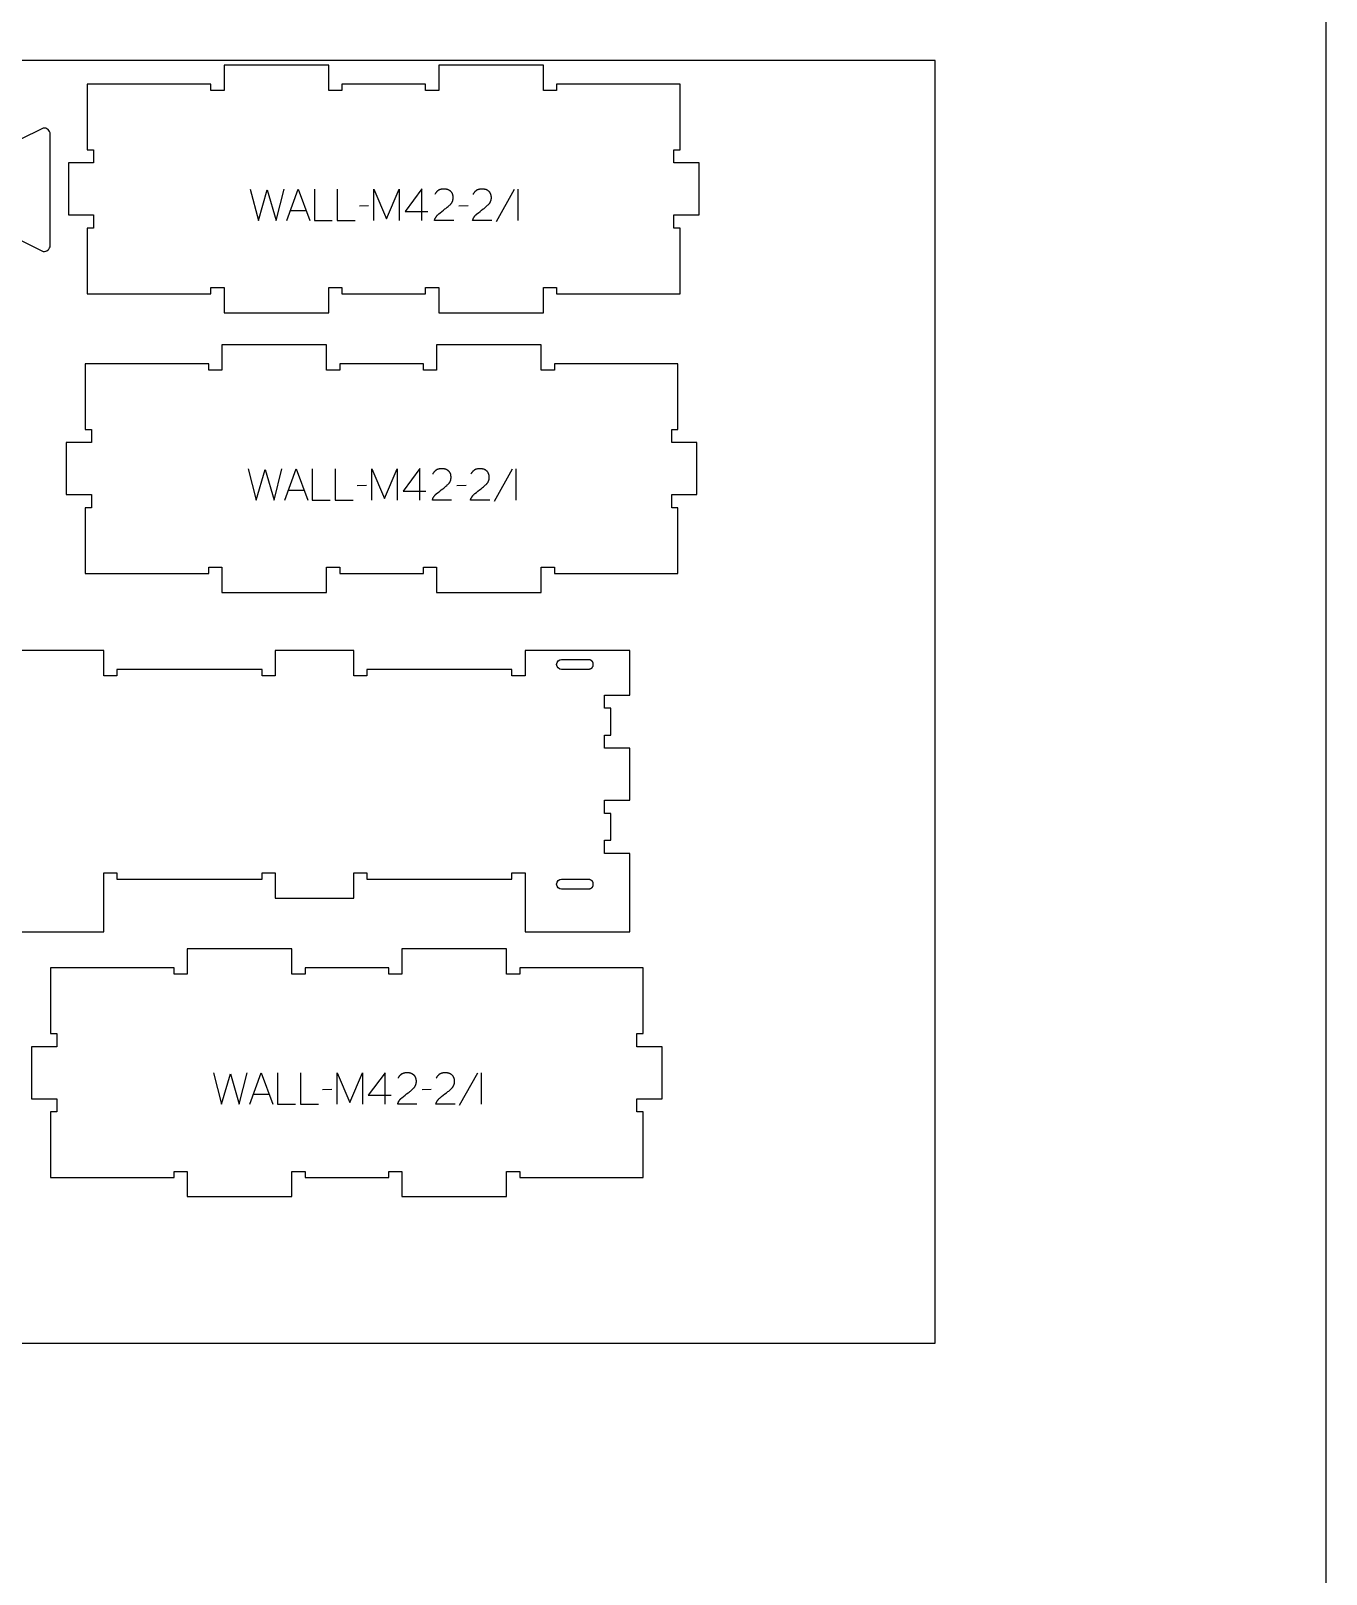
# Model space of a CAD drawing. Extents: x 0 to 4485, y 0 to 10771.
# Drawn here: x 1952 to 3183, y 2810 to 4278 of the extents above; entities that cross this region are included whole.
import ezdxf

# ---------------------------------------------------------------- set-up
doc = ezdxf.new("R2010")
doc.units = 0
for name, color, linetype in [('0_SHEET_SPRUCEPLY_2440X122', 1, 'CONTINUOUS'), ('1_ANYTOOL_1MMDEEP_LABELS_S', 2, 'CONTINUOUS'), ('3_ANYTOOL_CUTTHROUGH_INSID', 4, 'CONTINUOUS'), ('4_ANYTOOL_CUTTHROUGH_OUTSI', 5, 'CONTINUOUS'), ('DONOTCUT', 7, 'CONTINUOUS')]:
    doc.layers.add(name, color=color, linetype=linetype)

msp = doc.modelspace()

# ---------------------------------------------------------------- linework, layer by layer
at = {"layer": '0_SHEET_SPRUCEPLY_2440X122'}
msp.add_lwpolyline([(371.7, 4249.4), (371.7, 3029.4), (2811.7, 3029.4), (2811.7, 4249.4)], close=True, dxfattribs=at)
at = {"layer": '1_ANYTOOL_1MMDEEP_LABELS_S', "color": 2}
for points in [[(2160.6, 4127.1), (2168.4, 4097.1), (2176.8, 4126.2), (2185.3, 4097.1), (2192.8, 4127.1)], [(2195.4, 4097.1), (2206.2, 4127.1), (2217.3, 4097.1)], [(2221.6, 4127.1), (2221.6, 4097.1), (2238.7, 4097.1)], [(2243.4, 4127.1), (2243.4, 4097.1), (2260.5, 4097.1)], [(2278.3, 4097.1), (2278.3, 4127.1), (2290.3, 4098.8), (2302.3, 4127), (2302.3, 4097.1)], [(2323.8, 4097.1), (2323.9, 4127.2), (2307.9, 4105.8)], [(2354.1, 4097.2), (2335.8, 4097.2), (2335.9, 4097.7), (2336, 4097.9), (2336.1, 4098.1), (2336.2, 4098.3), (2336.2, 4098.6), (2336.3, 4098.8), (2336.4, 4099), (2336.5, 4099.2), (2336.6, 4099.4), (2336.7, 4099.6), (2336.9, 4099.8), (2337, 4100), (2337.1, 4100.2), (2337.2, 4100.4), (2337.3, 4100.6), (2337.5, 4100.8), (2337.6, 4101), (2337.7, 4101.2), (2337.9, 4101.4), (2338, 4101.5), (2338.2, 4101.7), (2338.3, 4101.9), (2338.5, 4102.1), (2338.6, 4102.2), (2338.8, 4102.4), (2338.9, 4102.6), (2339.1, 4102.7), (2339.3, 4102.9), (2339.5, 4103.1), (2339.8, 4103.4), (2341.3, 4104.6), (2342.8, 4105.8), (2344.3, 4106.9), (2345.8, 4108.1), (2346.6, 4108.6), (2347.3, 4109.2), (2348, 4109.8), (2348.7, 4110.4), (2349.4, 4111), (2350, 4111.6), (2350.6, 4112.2), (2351.2, 4112.8), (2351.4, 4112.9), (2351.5, 4113.1), (2351.7, 4113.3), (2351.8, 4113.4), (2351.9, 4113.6), (2352, 4113.8), (2352.2, 4113.9), (2352.3, 4114.1), (2352.4, 4114.3), (2352.5, 4114.4), (2352.6, 4114.6), (2352.7, 4114.8), (2352.8, 4115), (2352.8, 4115.2), (2352.9, 4115.4), (2353, 4115.6), (2353.1, 4115.7), (2353.1, 4115.9), (2353.2, 4116.1), (2353.3, 4116.3), (2353.3, 4116.5), (2353.4, 4116.7), (2353.4, 4117), (2353.4, 4117.2), (2353.5, 4117.4), (2353.5, 4117.6), (2353.5, 4117.8), (2353.6, 4118), (2353.6, 4118.2), (2353.6, 4118.5), (2353.6, 4118.7), (2353.6, 4118.9), (2353.6, 4119.2), (2353.6, 4119.4), (2353.6, 4119.6), (2353.6, 4119.9), (2353.5, 4120.1), (2353.5, 4120.4), (2353.5, 4120.6), (2353.4, 4120.8), (2353.4, 4121), (2353.3, 4121.2), (2353.3, 4121.5), (2353.2, 4121.7), (2353.2, 4121.9), (2353.1, 4122.1), (2353, 4122.3), (2353, 4122.5), (2352.9, 4122.6), (2352.8, 4122.8), (2352.7, 4123), (2352.6, 4123.2), (2352.5, 4123.4), (2352.4, 4123.5), (2352.3, 4123.7), (2352.2, 4123.9), (2352, 4124), (2351.9, 4124.2), (2351.8, 4124.3), (2351.7, 4124.5), (2351.5, 4124.6), (2351.4, 4124.8), (2351.2, 4124.9), (2351.1, 4125), (2350.9, 4125.2), (2350.7, 4125.3), (2350.6, 4125.4), (2350.4, 4125.5), (2350.2, 4125.6), (2350.1, 4125.8), (2349.9, 4125.9), (2349.7, 4126), (2349.5, 4126.1), (2349.4, 4126.1), (2349.2, 4126.2), (2349, 4126.3), (2348.8, 4126.4), (2348.6, 4126.5), (2348.4, 4126.5), (2348.2, 4126.6), (2348, 4126.7), (2347.8, 4126.7), (2347.6, 4126.8), (2347.4, 4126.8), (2347.2, 4126.9), (2347, 4126.9), (2346.7, 4127), (2346.5, 4127), (2346.3, 4127), (2346.1, 4127.1), (2345.9, 4127.1), (2345.6, 4127.1), (2345.4, 4127.1), (2345.2, 4127.1), (2344.7, 4127.1), (2344.3, 4127.1), (2344, 4127.1), (2343.6, 4127.1), (2343.3, 4127.1), (2342.9, 4127), (2342.6, 4127), (2342.3, 4126.9), (2341.9, 4126.8), (2341.6, 4126.7), (2341.5, 4126.7), (2341.3, 4126.6), (2341.2, 4126.6), (2341, 4126.5), (2340.9, 4126.5), (2340.7, 4126.4), (2340.6, 4126.4), (2340.4, 4126.3), (2340.3, 4126.2), (2340.1, 4126.2), (2340, 4126.1), (2339.9, 4126), (2339.7, 4125.9), (2339.6, 4125.9), (2339.5, 4125.8), (2339.3, 4125.7), (2339.2, 4125.6), (2339.1, 4125.5), (2339, 4125.4), (2338.8, 4125.3), (2338.7, 4125.2), (2338.6, 4125.1), (2338.5, 4125), (2338.4, 4124.9), (2338.2, 4124.8), (2338.1, 4124.7), (2338, 4124.6), (2337.9, 4124.5), (2337.8, 4124.4), (2337.7, 4124.3), (2337.6, 4124.1), (2337.5, 4124), (2337.3, 4123.8), (2337.1, 4123.5), (2336.9, 4123.2), (2336.7, 4122.9), (2336.5, 4122.7), (2336.4, 4122.4), (2336.2, 4122)], [(2390.4, 4097.2), (2372.1, 4097.2), (2372.2, 4097.7), (2372.3, 4097.9), (2372.4, 4098.1), (2372.5, 4098.3), (2372.5, 4098.6), (2372.6, 4098.8), (2372.7, 4099), (2372.8, 4099.2), (2372.9, 4099.4), (2373, 4099.6), (2373.2, 4099.8), (2373.3, 4100), (2373.4, 4100.2), (2373.5, 4100.4), (2373.6, 4100.6), (2373.8, 4100.8), (2373.9, 4101), (2374, 4101.2), (2374.2, 4101.4), (2374.3, 4101.5), (2374.5, 4101.7), (2374.6, 4101.9), (2374.8, 4102.1), (2374.9, 4102.2), (2375.1, 4102.4), (2375.2, 4102.6), (2375.4, 4102.7), (2375.6, 4102.9), (2375.8, 4103.1), (2376.1, 4103.4), (2377.6, 4104.6), (2379.1, 4105.8), (2380.6, 4106.9), (2382.1, 4108.1), (2382.9, 4108.6), (2383.6, 4109.2), (2384.3, 4109.8), (2385, 4110.4), (2385.7, 4111), (2386.3, 4111.6), (2386.9, 4112.2), (2387.5, 4112.8), (2387.7, 4112.9), (2387.8, 4113.1), (2388, 4113.3), (2388.1, 4113.4), (2388.2, 4113.6), (2388.3, 4113.8), (2388.5, 4113.9), (2388.6, 4114.1), (2388.7, 4114.3), (2388.8, 4114.4), (2388.9, 4114.6), (2389, 4114.8), (2389.1, 4115), (2389.1, 4115.2), (2389.2, 4115.4), (2389.3, 4115.6), (2389.4, 4115.7), (2389.4, 4115.9), (2389.5, 4116.1), (2389.6, 4116.3), (2389.6, 4116.5), (2389.7, 4116.7), (2389.7, 4117), (2389.7, 4117.2), (2389.8, 4117.4), (2389.8, 4117.6), (2389.8, 4117.8), (2389.9, 4118), (2389.9, 4118.2), (2389.9, 4118.5), (2389.9, 4118.7), (2389.9, 4118.9), (2389.9, 4119.2), (2389.9, 4119.4), (2389.9, 4119.6), (2389.9, 4119.9), (2389.8, 4120.1), (2389.8, 4120.4), (2389.8, 4120.6), (2389.7, 4120.8), (2389.7, 4121), (2389.6, 4121.2), (2389.6, 4121.5), (2389.5, 4121.7), (2389.5, 4121.9), (2389.4, 4122.1), (2389.3, 4122.3), (2389.3, 4122.5), (2389.2, 4122.6), (2389.1, 4122.8), (2389, 4123), (2388.9, 4123.2), (2388.8, 4123.4), (2388.7, 4123.5), (2388.6, 4123.7), (2388.5, 4123.9), (2388.3, 4124), (2388.2, 4124.2), (2388.1, 4124.3), (2388, 4124.5), (2387.8, 4124.6), (2387.7, 4124.8), (2387.5, 4124.9), (2387.4, 4125), (2387.2, 4125.2), (2387, 4125.3), (2386.9, 4125.4), (2386.7, 4125.5), (2386.5, 4125.6), (2386.4, 4125.8), (2386.2, 4125.9), (2386, 4126), (2385.8, 4126.1), (2385.7, 4126.1), (2385.5, 4126.2), (2385.3, 4126.3), (2385.1, 4126.4), (2384.9, 4126.5), (2384.7, 4126.5), (2384.5, 4126.6), (2384.3, 4126.7), (2384.1, 4126.7), (2383.9, 4126.8), (2383.7, 4126.8), (2383.5, 4126.9), (2383.3, 4126.9), (2383, 4127), (2382.8, 4127), (2382.6, 4127), (2382.4, 4127.1), (2382.2, 4127.1), (2381.9, 4127.1), (2381.7, 4127.1), (2381.5, 4127.1), (2381, 4127.1), (2380.6, 4127.1), (2380.3, 4127.1), (2379.9, 4127.1), (2379.6, 4127.1), (2379.2, 4127), (2378.9, 4127), (2378.6, 4126.9), (2378.2, 4126.8), (2377.9, 4126.7), (2377.8, 4126.7), (2377.6, 4126.6), (2377.5, 4126.6), (2377.3, 4126.5), (2377.2, 4126.5), (2377, 4126.4), (2376.9, 4126.4), (2376.7, 4126.3), (2376.6, 4126.2), (2376.4, 4126.2), (2376.3, 4126.1), (2376.2, 4126), (2376, 4125.9), (2375.9, 4125.9), (2375.8, 4125.8), (2375.6, 4125.7), (2375.5, 4125.6), (2375.4, 4125.5), (2375.3, 4125.4), (2375.1, 4125.3), (2375, 4125.2), (2374.9, 4125.1), (2374.8, 4125), (2374.7, 4124.9), (2374.5, 4124.8), (2374.4, 4124.7), (2374.3, 4124.6), (2374.2, 4124.5), (2374.1, 4124.4), (2374, 4124.3), (2373.9, 4124.1), (2373.8, 4124), (2373.6, 4123.8), (2373.4, 4123.5), (2373.2, 4123.2), (2373, 4122.9), (2372.8, 4122.7), (2372.7, 4122.4), (2372.5, 4122)], [(2411.6, 4126.7), (2394.4, 4095.9)], [(2415.1, 4127.1), (2415.1, 4097.1)], [(2273.1, 4111), (2264.4, 4110.9)], [(2367.8, 4111), (2359, 4110.9)], [(2198.8, 4106.7), (2213.7, 4106.7)], [(2307.9, 4105.8), (2329.6, 4105.8)], [(2158.6, 3861.1), (2166.4, 3831.1), (2174.8, 3860.2), (2183.3, 3831.1), (2190.8, 3861.1)], [(2193.4, 3831.1), (2204.2, 3861.1), (2215.3, 3831.1)], [(2219.6, 3861.1), (2219.6, 3831.1), (2236.7, 3831.1)], [(2241.4, 3861.1), (2241.4, 3831.1), (2258.5, 3831.1)], [(2276.3, 3831.1), (2276.3, 3861.1), (2288.3, 3832.8), (2300.3, 3861), (2300.3, 3831.1)], [(2321.8, 3831.1), (2321.9, 3861.2), (2305.9, 3839.8)], [(2352.1, 3831.2), (2333.8, 3831.2), (2333.9, 3831.7), (2334, 3831.9), (2334.1, 3832.1), (2334.2, 3832.3), (2334.2, 3832.6), (2334.3, 3832.8), (2334.4, 3833), (2334.5, 3833.2), (2334.6, 3833.4), (2334.7, 3833.6), (2334.9, 3833.8), (2335, 3834), (2335.1, 3834.2), (2335.2, 3834.4), (2335.3, 3834.6), (2335.5, 3834.8), (2335.6, 3835), (2335.7, 3835.2), (2335.9, 3835.4), (2336, 3835.5), (2336.2, 3835.7), (2336.3, 3835.9), (2336.5, 3836.1), (2336.6, 3836.2), (2336.8, 3836.4), (2336.9, 3836.6), (2337.1, 3836.7), (2337.3, 3836.9), (2337.5, 3837.1), (2337.8, 3837.4), (2339.3, 3838.6), (2340.8, 3839.8), (2342.3, 3840.9), (2343.8, 3842.1), (2344.6, 3842.6), (2345.3, 3843.2), (2346, 3843.8), (2346.7, 3844.4), (2347.4, 3845), (2348, 3845.6), (2348.6, 3846.2), (2349.2, 3846.8), (2349.4, 3846.9), (2349.5, 3847.1), (2349.7, 3847.3), (2349.8, 3847.4), (2349.9, 3847.6), (2350, 3847.8), (2350.2, 3847.9), (2350.3, 3848.1), (2350.4, 3848.3), (2350.5, 3848.4), (2350.6, 3848.6), (2350.7, 3848.8), (2350.8, 3849), (2350.8, 3849.2), (2350.9, 3849.4), (2351, 3849.6), (2351.1, 3849.7), (2351.1, 3849.9), (2351.2, 3850.1), (2351.3, 3850.3), (2351.3, 3850.5), (2351.4, 3850.7), (2351.4, 3851), (2351.4, 3851.2), (2351.5, 3851.4), (2351.5, 3851.6), (2351.5, 3851.8), (2351.6, 3852), (2351.6, 3852.2), (2351.6, 3852.5), (2351.6, 3852.7), (2351.6, 3852.9), (2351.6, 3853.2), (2351.6, 3853.4), (2351.6, 3853.6), (2351.6, 3853.9), (2351.5, 3854.1), (2351.5, 3854.4), (2351.5, 3854.6), (2351.4, 3854.8), (2351.4, 3855), (2351.3, 3855.2), (2351.3, 3855.5), (2351.2, 3855.7), (2351.2, 3855.9), (2351.1, 3856.1), (2351, 3856.3), (2351, 3856.5), (2350.9, 3856.6), (2350.8, 3856.8), (2350.7, 3857), (2350.6, 3857.2), (2350.5, 3857.4), (2350.4, 3857.5), (2350.3, 3857.7), (2350.2, 3857.9), (2350, 3858), (2349.9, 3858.2), (2349.8, 3858.3), (2349.7, 3858.5), (2349.5, 3858.6), (2349.4, 3858.8), (2349.2, 3858.9), (2349.1, 3859), (2348.9, 3859.2), (2348.7, 3859.3), (2348.6, 3859.4), (2348.4, 3859.5), (2348.2, 3859.6), (2348.1, 3859.8), (2347.9, 3859.9), (2347.7, 3860), (2347.5, 3860.1), (2347.4, 3860.1), (2347.2, 3860.2), (2347, 3860.3), (2346.8, 3860.4), (2346.6, 3860.5), (2346.4, 3860.5), (2346.2, 3860.6), (2346, 3860.7), (2345.8, 3860.7), (2345.6, 3860.8), (2345.4, 3860.8), (2345.2, 3860.9), (2345, 3860.9), (2344.7, 3861), (2344.5, 3861), (2344.3, 3861), (2344.1, 3861.1), (2343.9, 3861.1), (2343.6, 3861.1), (2343.4, 3861.1), (2343.2, 3861.1), (2342.7, 3861.1), (2342.3, 3861.1), (2342, 3861.1), (2341.6, 3861.1), (2341.3, 3861.1), (2340.9, 3861), (2340.6, 3861), (2340.3, 3860.9), (2339.9, 3860.8), (2339.6, 3860.7), (2339.5, 3860.7), (2339.3, 3860.6), (2339.2, 3860.6), (2339, 3860.5), (2338.9, 3860.5), (2338.7, 3860.4), (2338.6, 3860.4), (2338.4, 3860.3), (2338.3, 3860.2), (2338.1, 3860.2), (2338, 3860.1), (2337.9, 3860), (2337.7, 3859.9), (2337.6, 3859.9), (2337.5, 3859.8), (2337.3, 3859.7), (2337.2, 3859.6), (2337.1, 3859.5), (2337, 3859.4), (2336.8, 3859.3), (2336.7, 3859.2), (2336.6, 3859.1), (2336.5, 3859), (2336.4, 3858.9), (2336.2, 3858.8), (2336.1, 3858.7), (2336, 3858.6), (2335.9, 3858.5), (2335.8, 3858.4), (2335.7, 3858.3), (2335.6, 3858.1), (2335.5, 3858), (2335.3, 3857.8), (2335.1, 3857.5), (2334.9, 3857.2), (2334.7, 3856.9), (2334.5, 3856.7), (2334.4, 3856.4), (2334.2, 3856)], [(2388.4, 3831.2), (2370.1, 3831.2), (2370.2, 3831.7), (2370.3, 3831.9), (2370.4, 3832.1), (2370.5, 3832.3), (2370.5, 3832.6), (2370.6, 3832.8), (2370.7, 3833), (2370.8, 3833.2), (2370.9, 3833.4), (2371, 3833.6), (2371.2, 3833.8), (2371.3, 3834), (2371.4, 3834.2), (2371.5, 3834.4), (2371.6, 3834.6), (2371.8, 3834.8), (2371.9, 3835), (2372, 3835.2), (2372.2, 3835.4), (2372.3, 3835.5), (2372.5, 3835.7), (2372.6, 3835.9), (2372.8, 3836.1), (2372.9, 3836.2), (2373.1, 3836.4), (2373.2, 3836.6), (2373.4, 3836.7), (2373.6, 3836.9), (2373.8, 3837.1), (2374.1, 3837.4), (2375.6, 3838.6), (2377.1, 3839.8), (2378.6, 3840.9), (2380.1, 3842.1), (2380.9, 3842.6), (2381.6, 3843.2), (2382.3, 3843.8), (2383, 3844.4), (2383.7, 3845), (2384.3, 3845.6), (2384.9, 3846.2), (2385.5, 3846.8), (2385.7, 3846.9), (2385.8, 3847.1), (2386, 3847.3), (2386.1, 3847.4), (2386.2, 3847.6), (2386.3, 3847.8), (2386.5, 3847.9), (2386.6, 3848.1), (2386.7, 3848.3), (2386.8, 3848.4), (2386.9, 3848.6), (2387, 3848.8), (2387.1, 3849), (2387.1, 3849.2), (2387.2, 3849.4), (2387.3, 3849.6), (2387.4, 3849.7), (2387.4, 3849.9), (2387.5, 3850.1), (2387.6, 3850.3), (2387.6, 3850.5), (2387.7, 3850.7), (2387.7, 3851), (2387.7, 3851.2), (2387.8, 3851.4), (2387.8, 3851.6), (2387.8, 3851.8), (2387.9, 3852), (2387.9, 3852.2), (2387.9, 3852.5), (2387.9, 3852.7), (2387.9, 3852.9), (2387.9, 3853.2), (2387.9, 3853.4), (2387.9, 3853.6), (2387.9, 3853.9), (2387.8, 3854.1), (2387.8, 3854.4), (2387.8, 3854.6), (2387.7, 3854.8), (2387.7, 3855), (2387.6, 3855.2), (2387.6, 3855.5), (2387.5, 3855.7), (2387.5, 3855.9), (2387.4, 3856.1), (2387.3, 3856.3), (2387.3, 3856.5), (2387.2, 3856.6), (2387.1, 3856.8), (2387, 3857), (2386.9, 3857.2), (2386.8, 3857.4), (2386.7, 3857.5), (2386.6, 3857.7), (2386.5, 3857.9), (2386.3, 3858), (2386.2, 3858.2), (2386.1, 3858.3), (2386, 3858.5), (2385.8, 3858.6), (2385.7, 3858.8), (2385.5, 3858.9), (2385.4, 3859), (2385.2, 3859.2), (2385, 3859.3), (2384.9, 3859.4), (2384.7, 3859.5), (2384.5, 3859.6), (2384.4, 3859.8), (2384.2, 3859.9), (2384, 3860), (2383.8, 3860.1), (2383.7, 3860.1), (2383.5, 3860.2), (2383.3, 3860.3), (2383.1, 3860.4), (2382.9, 3860.5), (2382.7, 3860.5), (2382.5, 3860.6), (2382.3, 3860.7), (2382.1, 3860.7), (2381.9, 3860.8), (2381.7, 3860.8), (2381.5, 3860.9), (2381.3, 3860.9), (2381, 3861), (2380.8, 3861), (2380.6, 3861), (2380.4, 3861.1), (2380.2, 3861.1), (2379.9, 3861.1), (2379.7, 3861.1), (2379.5, 3861.1), (2379, 3861.1), (2378.6, 3861.1), (2378.3, 3861.1), (2377.9, 3861.1), (2377.6, 3861.1), (2377.2, 3861), (2376.9, 3861), (2376.6, 3860.9), (2376.2, 3860.8), (2375.9, 3860.7), (2375.8, 3860.7), (2375.6, 3860.6), (2375.5, 3860.6), (2375.3, 3860.5), (2375.2, 3860.5), (2375, 3860.4), (2374.9, 3860.4), (2374.7, 3860.3), (2374.6, 3860.2), (2374.4, 3860.2), (2374.3, 3860.1), (2374.2, 3860), (2374, 3859.9), (2373.9, 3859.9), (2373.8, 3859.8), (2373.6, 3859.7), (2373.5, 3859.6), (2373.4, 3859.5), (2373.3, 3859.4), (2373.1, 3859.3), (2373, 3859.2), (2372.9, 3859.1), (2372.8, 3859), (2372.7, 3858.9), (2372.5, 3858.8), (2372.4, 3858.7), (2372.3, 3858.6), (2372.2, 3858.5), (2372.1, 3858.4), (2372, 3858.3), (2371.9, 3858.1), (2371.8, 3858), (2371.6, 3857.8), (2371.4, 3857.5), (2371.2, 3857.2), (2371, 3856.9), (2370.8, 3856.7), (2370.7, 3856.4), (2370.5, 3856)], [(2409.6, 3860.7), (2392.4, 3829.9)], [(2413.1, 3861.1), (2413.1, 3831.1)], [(2196.8, 3840.7), (2211.7, 3840.7)], [(2271.1, 3845), (2262.4, 3844.9)], [(2305.9, 3839.8), (2327.6, 3839.8)], [(2365.8, 3845), (2357, 3844.9)], [(2125.6, 3286.6), (2133.4, 3256.6), (2141.8, 3285.7), (2150.3, 3256.6), (2157.8, 3286.6)], [(2160.4, 3256.6), (2171.2, 3286.6), (2182.3, 3256.6)], [(2186.6, 3286.6), (2186.6, 3256.6), (2203.7, 3256.6)], [(2208.4, 3286.6), (2208.4, 3256.6), (2225.5, 3256.6)], [(2243.3, 3256.6), (2243.3, 3286.6), (2255.3, 3258.2), (2267.3, 3286.5), (2267.3, 3256.6)], [(2288.8, 3256.6), (2288.9, 3286.6), (2272.9, 3265.2)], [(2319.1, 3256.6), (2300.8, 3256.7), (2300.9, 3257.1), (2301, 3257.4), (2301.1, 3257.6), (2301.2, 3257.8), (2301.2, 3258), (2301.3, 3258.2), (2301.4, 3258.4), (2301.5, 3258.7), (2301.6, 3258.9), (2301.7, 3259.1), (2301.9, 3259.3), (2302, 3259.5), (2302.1, 3259.7), (2302.2, 3259.9), (2302.3, 3260.1), (2302.5, 3260.2), (2302.6, 3260.4), (2302.7, 3260.6), (2302.9, 3260.8), (2303, 3261), (2303.2, 3261.2), (2303.3, 3261.3), (2303.5, 3261.5), (2303.6, 3261.7), (2303.8, 3261.9), (2303.9, 3262), (2304.1, 3262.2), (2304.3, 3262.4), (2304.5, 3262.5), (2304.8, 3262.8), (2306.3, 3264), (2307.8, 3265.2), (2309.3, 3266.4), (2310.8, 3267.5), (2311.6, 3268.1), (2312.3, 3268.6), (2313, 3269.2), (2313.7, 3269.8), (2314.4, 3270.4), (2315, 3271), (2315.6, 3271.6), (2316.2, 3272.2), (2316.4, 3272.4), (2316.5, 3272.5), (2316.7, 3272.7), (2316.8, 3272.9), (2316.9, 3273), (2317, 3273.2), (2317.2, 3273.4), (2317.3, 3273.5), (2317.4, 3273.7), (2317.5, 3273.9), (2317.6, 3274.1), (2317.7, 3274.3), (2317.8, 3274.4), (2317.8, 3274.6), (2317.9, 3274.8), (2318, 3275), (2318.1, 3275.2), (2318.1, 3275.4), (2318.2, 3275.6), (2318.3, 3275.8), (2318.3, 3276), (2318.4, 3276.2), (2318.4, 3276.4), (2318.4, 3276.6), (2318.5, 3276.8), (2318.5, 3277), (2318.5, 3277.3), (2318.6, 3277.5), (2318.6, 3277.7), (2318.6, 3277.9), (2318.6, 3278.1), (2318.6, 3278.4), (2318.6, 3278.6), (2318.6, 3278.9), (2318.6, 3279.1), (2318.6, 3279.3), (2318.5, 3279.6), (2318.5, 3279.8), (2318.5, 3280), (2318.4, 3280.3), (2318.4, 3280.5), (2318.3, 3280.7), (2318.3, 3280.9), (2318.2, 3281.1), (2318.2, 3281.3), (2318.1, 3281.5), (2318, 3281.7), (2318, 3281.9), (2317.9, 3282.1), (2317.8, 3282.3), (2317.7, 3282.5), (2317.6, 3282.6), (2317.5, 3282.8), (2317.4, 3283), (2317.3, 3283.2), (2317.2, 3283.3), (2317, 3283.5), (2316.9, 3283.6), (2316.8, 3283.8), (2316.7, 3283.9), (2316.5, 3284.1), (2316.4, 3284.2), (2316.2, 3284.4), (2316.1, 3284.5), (2315.9, 3284.6), (2315.7, 3284.7), (2315.6, 3284.9), (2315.4, 3285), (2315.2, 3285.1), (2315.1, 3285.2), (2314.9, 3285.3), (2314.7, 3285.4), (2314.5, 3285.5), (2314.4, 3285.6), (2314.2, 3285.7), (2314, 3285.8), (2313.8, 3285.9), (2313.6, 3285.9), (2313.4, 3286), (2313.2, 3286.1), (2313, 3286.1), (2312.8, 3286.2), (2312.6, 3286.2), (2312.4, 3286.3), (2312.2, 3286.3), (2312, 3286.4), (2311.7, 3286.4), (2311.5, 3286.5), (2311.3, 3286.5), (2311.1, 3286.5), (2310.9, 3286.5), (2310.6, 3286.6), (2310.4, 3286.6), (2310.2, 3286.6), (2309.7, 3286.6), (2309.3, 3286.6), (2309, 3286.6), (2308.6, 3286.5), (2308.3, 3286.5), (2307.9, 3286.5), (2307.6, 3286.4), (2307.3, 3286.3), (2306.9, 3286.3), (2306.6, 3286.2), (2306.5, 3286.1), (2306.3, 3286.1), (2306.2, 3286), (2306, 3286), (2305.9, 3285.9), (2305.7, 3285.9), (2305.6, 3285.8), (2305.4, 3285.7), (2305.3, 3285.7), (2305.1, 3285.6), (2305, 3285.5), (2304.9, 3285.5), (2304.7, 3285.4), (2304.6, 3285.3), (2304.5, 3285.2), (2304.3, 3285.2), (2304.2, 3285.1), (2304.1, 3285), (2304, 3284.9), (2303.8, 3284.8), (2303.7, 3284.7), (2303.6, 3284.6), (2303.5, 3284.5), (2303.4, 3284.4), (2303.2, 3284.3), (2303.1, 3284.2), (2303, 3284.1), (2302.9, 3284), (2302.8, 3283.8), (2302.7, 3283.7), (2302.6, 3283.6), (2302.5, 3283.5), (2302.3, 3283.2), (2302.1, 3283), (2301.9, 3282.7), (2301.7, 3282.4), (2301.5, 3282.1), (2301.4, 3281.8), (2301.2, 3281.5)], [(2355.4, 3256.6), (2337.1, 3256.7), (2337.2, 3257.1), (2337.3, 3257.4), (2337.4, 3257.6), (2337.5, 3257.8), (2337.5, 3258), (2337.6, 3258.2), (2337.7, 3258.4), (2337.8, 3258.7), (2337.9, 3258.9), (2338, 3259.1), (2338.2, 3259.3), (2338.3, 3259.5), (2338.4, 3259.7), (2338.5, 3259.9), (2338.6, 3260.1), (2338.8, 3260.2), (2338.9, 3260.4), (2339, 3260.6), (2339.2, 3260.8), (2339.3, 3261), (2339.5, 3261.2), (2339.6, 3261.3), (2339.8, 3261.5), (2339.9, 3261.7), (2340.1, 3261.9), (2340.2, 3262), (2340.4, 3262.2), (2340.6, 3262.4), (2340.8, 3262.5), (2341.1, 3262.8), (2342.6, 3264), (2344.1, 3265.2), (2345.6, 3266.4), (2347.1, 3267.5), (2347.9, 3268.1), (2348.6, 3268.6), (2349.3, 3269.2), (2350, 3269.8), (2350.7, 3270.4), (2351.3, 3271), (2351.9, 3271.6), (2352.5, 3272.2), (2352.7, 3272.4), (2352.8, 3272.5), (2353, 3272.7), (2353.1, 3272.9), (2353.2, 3273), (2353.3, 3273.2), (2353.5, 3273.4), (2353.6, 3273.5), (2353.7, 3273.7), (2353.8, 3273.9), (2353.9, 3274.1), (2354, 3274.3), (2354.1, 3274.4), (2354.1, 3274.6), (2354.2, 3274.8), (2354.3, 3275), (2354.4, 3275.2), (2354.4, 3275.4), (2354.5, 3275.6), (2354.6, 3275.8), (2354.6, 3276), (2354.7, 3276.2), (2354.7, 3276.4), (2354.7, 3276.6), (2354.8, 3276.8), (2354.8, 3277), (2354.8, 3277.3), (2354.9, 3277.5), (2354.9, 3277.7), (2354.9, 3277.9), (2354.9, 3278.1), (2354.9, 3278.4), (2354.9, 3278.6), (2354.9, 3278.9), (2354.9, 3279.1), (2354.9, 3279.3), (2354.8, 3279.6), (2354.8, 3279.8), (2354.8, 3280), (2354.7, 3280.3), (2354.7, 3280.5), (2354.6, 3280.7), (2354.6, 3280.9), (2354.5, 3281.1), (2354.5, 3281.3), (2354.4, 3281.5), (2354.3, 3281.7), (2354.3, 3281.9), (2354.2, 3282.1), (2354.1, 3282.3), (2354, 3282.5), (2353.9, 3282.6), (2353.8, 3282.8), (2353.7, 3283), (2353.6, 3283.2), (2353.5, 3283.3), (2353.3, 3283.5), (2353.2, 3283.6), (2353.1, 3283.8), (2353, 3283.9), (2352.8, 3284.1), (2352.7, 3284.2), (2352.5, 3284.4), (2352.4, 3284.5), (2352.2, 3284.6), (2352, 3284.7), (2351.9, 3284.9), (2351.7, 3285), (2351.5, 3285.1), (2351.4, 3285.2), (2351.2, 3285.3), (2351, 3285.4), (2350.8, 3285.5), (2350.7, 3285.6), (2350.5, 3285.7), (2350.3, 3285.8), (2350.1, 3285.9), (2349.9, 3285.9), (2349.7, 3286), (2349.5, 3286.1), (2349.3, 3286.1), (2349.1, 3286.2), (2348.9, 3286.2), (2348.7, 3286.3), (2348.5, 3286.3), (2348.3, 3286.4), (2348, 3286.4), (2347.8, 3286.5), (2347.6, 3286.5), (2347.4, 3286.5), (2347.2, 3286.5), (2346.9, 3286.6), (2346.7, 3286.6), (2346.5, 3286.6), (2346, 3286.6), (2345.6, 3286.6), (2345.3, 3286.6), (2344.9, 3286.5), (2344.6, 3286.5), (2344.2, 3286.5), (2343.9, 3286.4), (2343.6, 3286.3), (2343.2, 3286.3), (2342.9, 3286.2), (2342.8, 3286.1), (2342.6, 3286.1), (2342.5, 3286), (2342.3, 3286), (2342.2, 3285.9), (2342, 3285.9), (2341.9, 3285.8), (2341.7, 3285.7), (2341.6, 3285.7), (2341.4, 3285.6), (2341.3, 3285.5), (2341.2, 3285.5), (2341, 3285.4), (2340.9, 3285.3), (2340.8, 3285.2), (2340.6, 3285.2), (2340.5, 3285.1), (2340.4, 3285), (2340.3, 3284.9), (2340.1, 3284.8), (2340, 3284.7), (2339.9, 3284.6), (2339.8, 3284.5), (2339.7, 3284.4), (2339.5, 3284.3), (2339.4, 3284.2), (2339.3, 3284.1), (2339.2, 3284), (2339.1, 3283.8), (2339, 3283.7), (2338.9, 3283.6), (2338.8, 3283.5), (2338.6, 3283.2), (2338.4, 3283), (2338.2, 3282.7), (2338, 3282.4), (2337.8, 3282.1), (2337.7, 3281.8), (2337.5, 3281.5)], [(2376.6, 3286.1), (2359.4, 3255.3)], [(2380.1, 3286.6), (2380.1, 3256.6)], [(2163.8, 3266.1), (2178.7, 3266.1)], [(2238.1, 3270.5), (2229.4, 3270.4)], [(2272.9, 3265.2), (2294.6, 3265.2)], [(2332.8, 3270.5), (2324, 3270.4)]]:
    msp.add_lwpolyline(points, dxfattribs=at)
at = {"layer": '3_ANYTOOL_CUTTHROUGH_INSID', "color": 4}
for points in [[(2456.7, 3679.7), (2482.4, 3679.7), (2482.5, 3679.7), (2482.6, 3679.7), (2482.7, 3679.7), (2482.8, 3679.7), (2482.9, 3679.6), (2483, 3679.6), (2483.1, 3679.6), (2483.2, 3679.6), (2483.3, 3679.6), (2483.4, 3679.5), (2483.5, 3679.5), (2483.6, 3679.5), (2483.7, 3679.4), (2483.8, 3679.4), (2483.9, 3679.4), (2484, 3679.3), (2484.1, 3679.3), (2484.2, 3679.2), (2484.3, 3679.2), (2484.4, 3679.1), (2484.5, 3679.1), (2484.5, 3679), (2484.6, 3678.9), (2484.7, 3678.9), (2484.8, 3678.8), (2484.9, 3678.7), (2485, 3678.6), (2485, 3678.6), (2485.1, 3678.5), (2485.2, 3678.4), (2485.3, 3678.3), (2485.3, 3678.2), (2485.4, 3678.1), (2485.5, 3678.1), (2485.6, 3678), (2485.6, 3677.9), (2485.7, 3677.8), (2485.7, 3677.7), (2485.8, 3677.6), (2485.8, 3677.5), (2485.9, 3677.4), (2485.9, 3677.3), (2486, 3677.2), (2486, 3677.1), (2486.1, 3677), (2486.1, 3676.9), (2486.2, 3676.7), (2486.2, 3676.6), (2486.2, 3676.5), (2486.3, 3676.4), (2486.3, 3676.3), (2486.3, 3676.2), (2486.3, 3676.1), (2486.4, 3676), (2486.4, 3675.9), (2486.4, 3675.8), (2486.4, 3675.7), (2486.4, 3675.6), (2486.4, 3675.5), (2486.4, 3675.3), (2486.4, 3675.2), (2486.4, 3675.1), (2486.5, 3675), (2486.5, 3674.9), (2486.5, 3674.8), (2486.4, 3674.7), (2486.4, 3674.6), (2486.4, 3674.5), (2486.4, 3674.4), (2486.4, 3674.3), (2486.4, 3674.2), (2486.4, 3674.1), (2486.4, 3674), (2486.4, 3673.9), (2486.3, 3673.7), (2486.3, 3673.6), (2486.3, 3673.5), (2486.3, 3673.4), (2486.2, 3673.3), (2486.2, 3673.2), (2486.2, 3673.1), (2486.1, 3673), (2486.1, 3672.9), (2486, 3672.8), (2486, 3672.7), (2485.9, 3672.6), (2485.9, 3672.5), (2485.8, 3672.4), (2485.8, 3672.3), (2485.7, 3672.2), (2485.7, 3672.1), (2485.6, 3672), (2485.6, 3671.9), (2485.5, 3671.8), (2485.4, 3671.7), (2485.3, 3671.6), (2485.3, 3671.5), (2485.2, 3671.4), (2485.1, 3671.4), (2485, 3671.3), (2485, 3671.2), (2484.9, 3671.1), (2484.8, 3671.1), (2484.7, 3671), (2484.6, 3670.9), (2484.5, 3670.9), (2484.5, 3670.8), (2484.4, 3670.7), (2484.3, 3670.7), (2484.2, 3670.6), (2484.1, 3670.6), (2484, 3670.5), (2483.9, 3670.5), (2483.8, 3670.4), (2483.7, 3670.4), (2483.6, 3670.4), (2483.5, 3670.3), (2483.4, 3670.3), (2483.3, 3670.3), (2483.2, 3670.3), (2483.1, 3670.2), (2483, 3670.2), (2482.9, 3670.2), (2482.8, 3670.2), (2482.7, 3670.2), (2482.6, 3670.2), (2482.5, 3670.2), (2482.4, 3670.2), (2456.7, 3670.2, -1)], [(2456.7, 3461.2, -1), (2456.7, 3470.7), (2482.4, 3470.7), (2482.5, 3470.7), (2482.6, 3470.7), (2482.7, 3470.7), (2482.8, 3470.7), (2482.9, 3470.6), (2483, 3470.6), (2483.1, 3470.6), (2483.2, 3470.6), (2483.3, 3470.6), (2483.4, 3470.5), (2483.5, 3470.5), (2483.6, 3470.5), (2483.7, 3470.4), (2483.8, 3470.4), (2483.9, 3470.4), (2484, 3470.3), (2484.1, 3470.3), (2484.2, 3470.2), (2484.3, 3470.2), (2484.4, 3470.1), (2484.5, 3470.1), (2484.5, 3470), (2484.6, 3469.9), (2484.7, 3469.9), (2484.8, 3469.8), (2484.9, 3469.7), (2485, 3469.6), (2485, 3469.6), (2485.1, 3469.5), (2485.2, 3469.4), (2485.3, 3469.3), (2485.3, 3469.2), (2485.4, 3469.1), (2485.5, 3469.1), (2485.6, 3469), (2485.6, 3468.9), (2485.7, 3468.8), (2485.7, 3468.7), (2485.8, 3468.6), (2485.8, 3468.5), (2485.9, 3468.4), (2485.9, 3468.3), (2486, 3468.2), (2486, 3468.1), (2486.1, 3468), (2486.1, 3467.9), (2486.2, 3467.7), (2486.2, 3467.6), (2486.2, 3467.5), (2486.3, 3467.4), (2486.3, 3467.3), (2486.3, 3467.2), (2486.3, 3467.1), (2486.4, 3467), (2486.4, 3466.9), (2486.4, 3466.8), (2486.4, 3466.7), (2486.4, 3466.6), (2486.4, 3466.5), (2486.4, 3466.3), (2486.4, 3466.2), (2486.4, 3466.1), (2486.5, 3466), (2486.5, 3465.9), (2486.5, 3465.8), (2486.4, 3465.7), (2486.4, 3465.6), (2486.4, 3465.5), (2486.4, 3465.4), (2486.4, 3465.3), (2486.4, 3465.2), (2486.4, 3465.1), (2486.4, 3465), (2486.4, 3464.9), (2486.3, 3464.7), (2486.3, 3464.6), (2486.3, 3464.5), (2486.3, 3464.4), (2486.2, 3464.3), (2486.2, 3464.2), (2486.2, 3464.1), (2486.1, 3464), (2486.1, 3463.9), (2486, 3463.8), (2486, 3463.7), (2485.9, 3463.6), (2485.9, 3463.5), (2485.8, 3463.4), (2485.8, 3463.3), (2485.7, 3463.2), (2485.7, 3463.1), (2485.6, 3463), (2485.6, 3462.9), (2485.5, 3462.8), (2485.4, 3462.7), (2485.3, 3462.6), (2485.3, 3462.5), (2485.2, 3462.4), (2485.1, 3462.4), (2485, 3462.3), (2485, 3462.2), (2484.9, 3462.1), (2484.8, 3462.1), (2484.7, 3462), (2484.6, 3461.9), (2484.5, 3461.9), (2484.5, 3461.8), (2484.4, 3461.7), (2484.3, 3461.7), (2484.2, 3461.6), (2484.1, 3461.6), (2484, 3461.5), (2483.9, 3461.5), (2483.8, 3461.4), (2483.7, 3461.4), (2483.6, 3461.4), (2483.5, 3461.3), (2483.4, 3461.3), (2483.3, 3461.3), (2483.2, 3461.3), (2483.1, 3461.2), (2483, 3461.2), (2482.9, 3461.2), (2482.8, 3461.2), (2482.7, 3461.2), (2482.6, 3461.2), (2482.5, 3461.2), (2482.4, 3461.2)]]:
    msp.add_lwpolyline(points, format="xyb", close=True, dxfattribs=at)
at = {"layer": '4_ANYTOOL_CUTTHROUGH_OUTSI', "color": 5}
for points in [[(2135.8, 4009.4), (2235.3, 4009.4), (2235.3, 4033.4), (2247.8, 4033.4), (2247.8, 4027.4), (2327.3, 4027.4), (2327.3, 4033.4), (2339.8, 4033.4), (2339.8, 4009.4), (2439.3, 4009.4), (2439.3, 4033.4), (2451.8, 4033.4), (2451.8, 4027.4), (2569.3, 4027.4), (2569.3, 4089.9), (2563.3, 4089.9), (2563.3, 4102.4), (2587.3, 4102.4), (2587.3, 4151.9), (2563.3, 4151.9), (2563.3, 4164.4), (2569.3, 4164.4), (2569.3, 4226.9), (2451.8, 4226.9), (2451.8, 4220.9), (2439.3, 4220.9), (2439.3, 4244.9), (2339.8, 4244.9), (2339.8, 4220.9), (2327.3, 4220.9), (2327.3, 4226.9), (2247.8, 4226.9), (2247.8, 4220.9), (2235.3, 4220.9), (2235.3, 4244.9), (2135.8, 4244.9), (2135.8, 4220.9), (2123.3, 4220.9), (2123.3, 4226.9), (2005.8, 4226.9), (2005.8, 4164.4), (2011.8, 4164.4), (2011.8, 4151.9), (1987.8, 4151.9), (1987.8, 4102.4), (2011.8, 4102.4), (2011.8, 4089.9), (2005.8, 4089.9), (2005.8, 4027.4), (2123.3, 4027.4), (2123.3, 4033.4), (2135.8, 4033.4)], [(2133.8, 3743.4), (2233.3, 3743.4), (2233.3, 3767.4), (2245.8, 3767.4), (2245.8, 3761.4), (2325.3, 3761.4), (2325.3, 3767.4), (2337.8, 3767.4), (2337.8, 3743.4), (2437.3, 3743.4), (2437.3, 3767.4), (2449.8, 3767.4), (2449.8, 3761.4), (2567.3, 3761.4), (2567.3, 3823.9), (2561.3, 3823.9), (2561.3, 3836.4), (2585.3, 3836.4), (2585.3, 3885.9), (2561.3, 3885.9), (2561.3, 3898.4), (2567.3, 3898.4), (2567.3, 3960.9), (2449.8, 3960.9), (2449.8, 3954.9), (2437.3, 3954.9), (2437.3, 3978.9), (2337.8, 3978.9), (2337.8, 3954.9), (2325.3, 3954.9), (2325.3, 3960.9), (2245.8, 3960.9), (2245.8, 3954.9), (2233.3, 3954.9), (2233.3, 3978.9), (2133.8, 3978.9), (2133.8, 3954.9), (2121.3, 3954.9), (2121.3, 3960.9), (2003.8, 3960.9), (2003.8, 3898.4), (2009.8, 3898.4), (2009.8, 3885.9), (1985.8, 3885.9), (1985.8, 3836.4), (2009.8, 3836.4), (2009.8, 3823.9), (2003.8, 3823.9), (2003.8, 3761.4), (2121.3, 3761.4), (2121.3, 3767.4), (2133.8, 3767.4)], [(2100.8, 3168.8), (2200.3, 3168.8), (2200.3, 3192.8), (2212.8, 3192.8), (2212.8, 3186.8), (2292.3, 3186.8), (2292.3, 3192.8), (2304.8, 3192.8), (2304.8, 3168.8), (2404.3, 3168.8), (2404.3, 3192.8), (2416.8, 3192.8), (2416.8, 3186.8), (2534.3, 3186.8), (2534.3, 3249.3), (2528.3, 3249.3), (2528.3, 3261.8), (2552.3, 3261.8), (2552.3, 3311.3), (2528.3, 3311.3), (2528.3, 3323.8), (2534.3, 3323.8), (2534.3, 3386.3), (2416.8, 3386.3), (2416.8, 3380.3), (2404.3, 3380.3), (2404.3, 3404.3), (2304.8, 3404.3), (2304.8, 3380.3), (2292.3, 3380.3), (2292.3, 3386.3), (2212.8, 3386.3), (2212.8, 3380.3), (2200.3, 3380.3), (2200.3, 3404.3), (2100.8, 3404.3), (2100.8, 3380.3), (2088.3, 3380.3), (2088.3, 3386.3), (1970.8, 3386.3), (1970.8, 3323.8), (1976.8, 3323.8), (1976.8, 3311.3), (1952.8, 3311.3), (1952.8, 3261.8), (1976.8, 3261.8), (1976.8, 3249.3), (1970.8, 3249.3), (1970.8, 3186.8), (2088.3, 3186.8), (2088.3, 3192.8), (2100.8, 3192.8)]]:
    msp.add_lwpolyline(points, close=True, dxfattribs=at)
msp.add_lwpolyline([(1917.8, 4090.5), (1963.8, 4067.8), (1963.8, 4067.8, 0.461531), (1970.5, 4073.5), (1970.5, 4179.3, 0.461531), (1963.8, 4185), (1917.8, 4162.4)], format="xyb", dxfattribs=at)
msp.add_lwpolyline([(1822, 3420.7), (2021.5, 3420.7), (2021.5, 3476.7), (2034, 3476.7), (2034, 3470.7), (2172, 3470.7), (2172, 3476.7), (2184.5, 3476.7), (2184.5, 3452.7), (2259, 3452.7), (2259, 3476.7), (2271.5, 3476.7), (2271.5, 3470.7), (2409.5, 3470.7), (2409.5, 3470.7), (2409.5, 3476.7), (2422, 3476.7), (2422, 3420.7), (2521.5, 3420.7), (2521.5, 3495.2), (2497.5, 3495.2), (2497.5, 3507.7), (2503.5, 3507.7), (2503.5, 3533.2), (2497.5, 3533.2), (2497.5, 3545.7), (2521.5, 3545.7), (2521.5, 3595.2), (2497.5, 3595.2), (2497.5, 3607.7), (2503.5, 3607.7), (2503.5, 3633.2), (2497.5, 3633.2), (2497.5, 3645.7), (2521.5, 3645.7), (2521.5, 3688.2), (2422, 3688.2), (2422, 3664.2), (2409.5, 3664.2), (2409.5, 3670.2), (2271.5, 3670.2), (2271.5, 3664.2), (2259, 3664.2), (2259, 3688.2), (2184.5, 3688.2), (2184.5, 3664.2), (2172, 3664.2), (2172, 3670.2), (2034, 3670.2), (2034, 3664.2), (2021.5, 3664.2), (2021.5, 3664.4), (2021.5, 3688.2), (1822, 3688.2)], dxfattribs=at)
at = {"layer": 'DONOTCUT'}
msp.add_lwpolyline([(0, 0), (3183.4, 0), (3183.4, 7593.4), (0, 7593.4)], close=True, dxfattribs=at)

doc.saveas('drawing.dxf')
